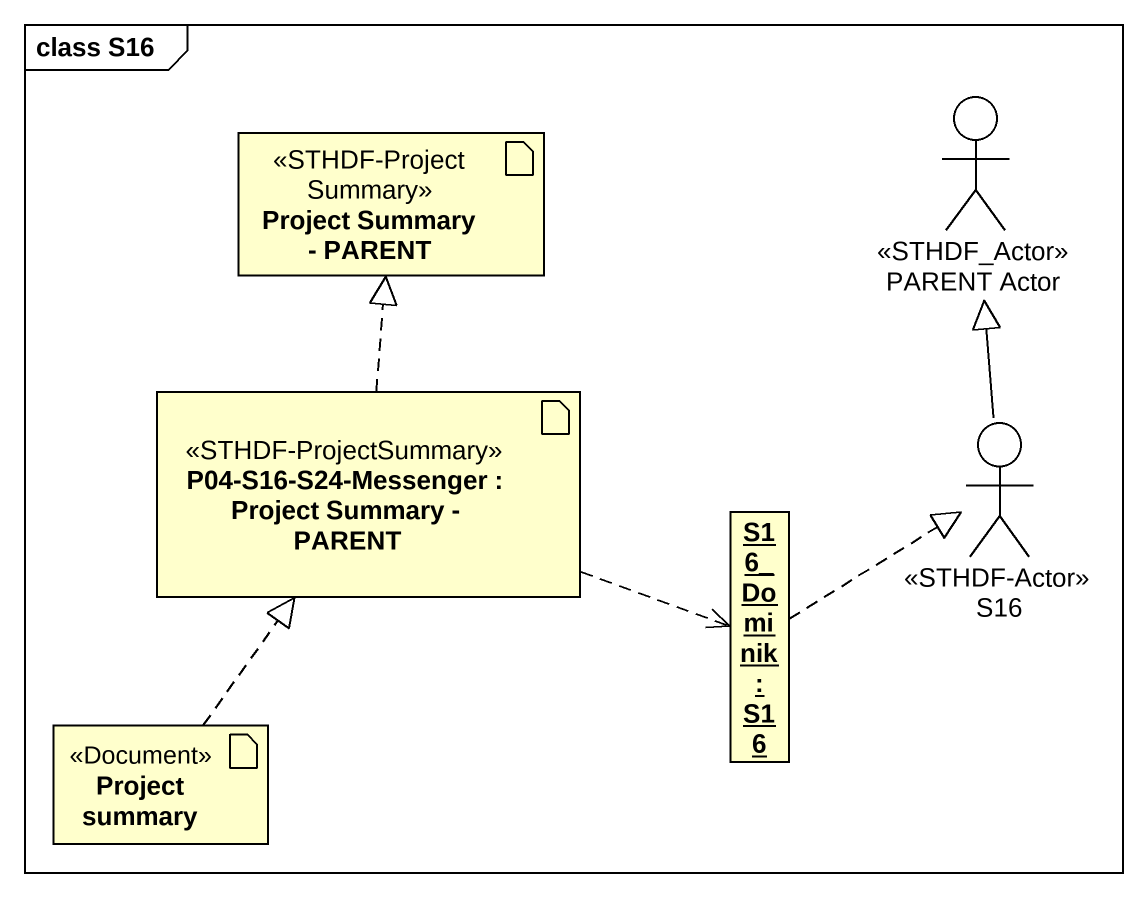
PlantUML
@startuml
mainframe class S16
allowmixing
hide circle
hide empty members
artifact "Project Summary - PARENT" as Project_Summary_PARENT <<STHDF-ProjectSummary>>
actor "PARENT Actor" as PARENT_Actor <<STHDF_Actor>>
artifact "P04-S16-S24-Messenger : Project Summary - PARENT" as P04_S16_S24_Messenger <<STHDF-ProjectSummary>>
object "S16_Dominik : S16" as S16_Dominik
actor S16 <<STHDF-Actor>>
artifact "Project summary" as Project_summary <<Document>>
P04_S16_S24_Messenger .up.|> Project_Summary_PARENT
P04_S16_S24_Messenger .right.> S16_Dominik
S16_Dominik .right.|> S16
S16 -up-|> PARENT_Actor
Project_summary .up.|> P04_S16_S24_Messenger
@enduml
